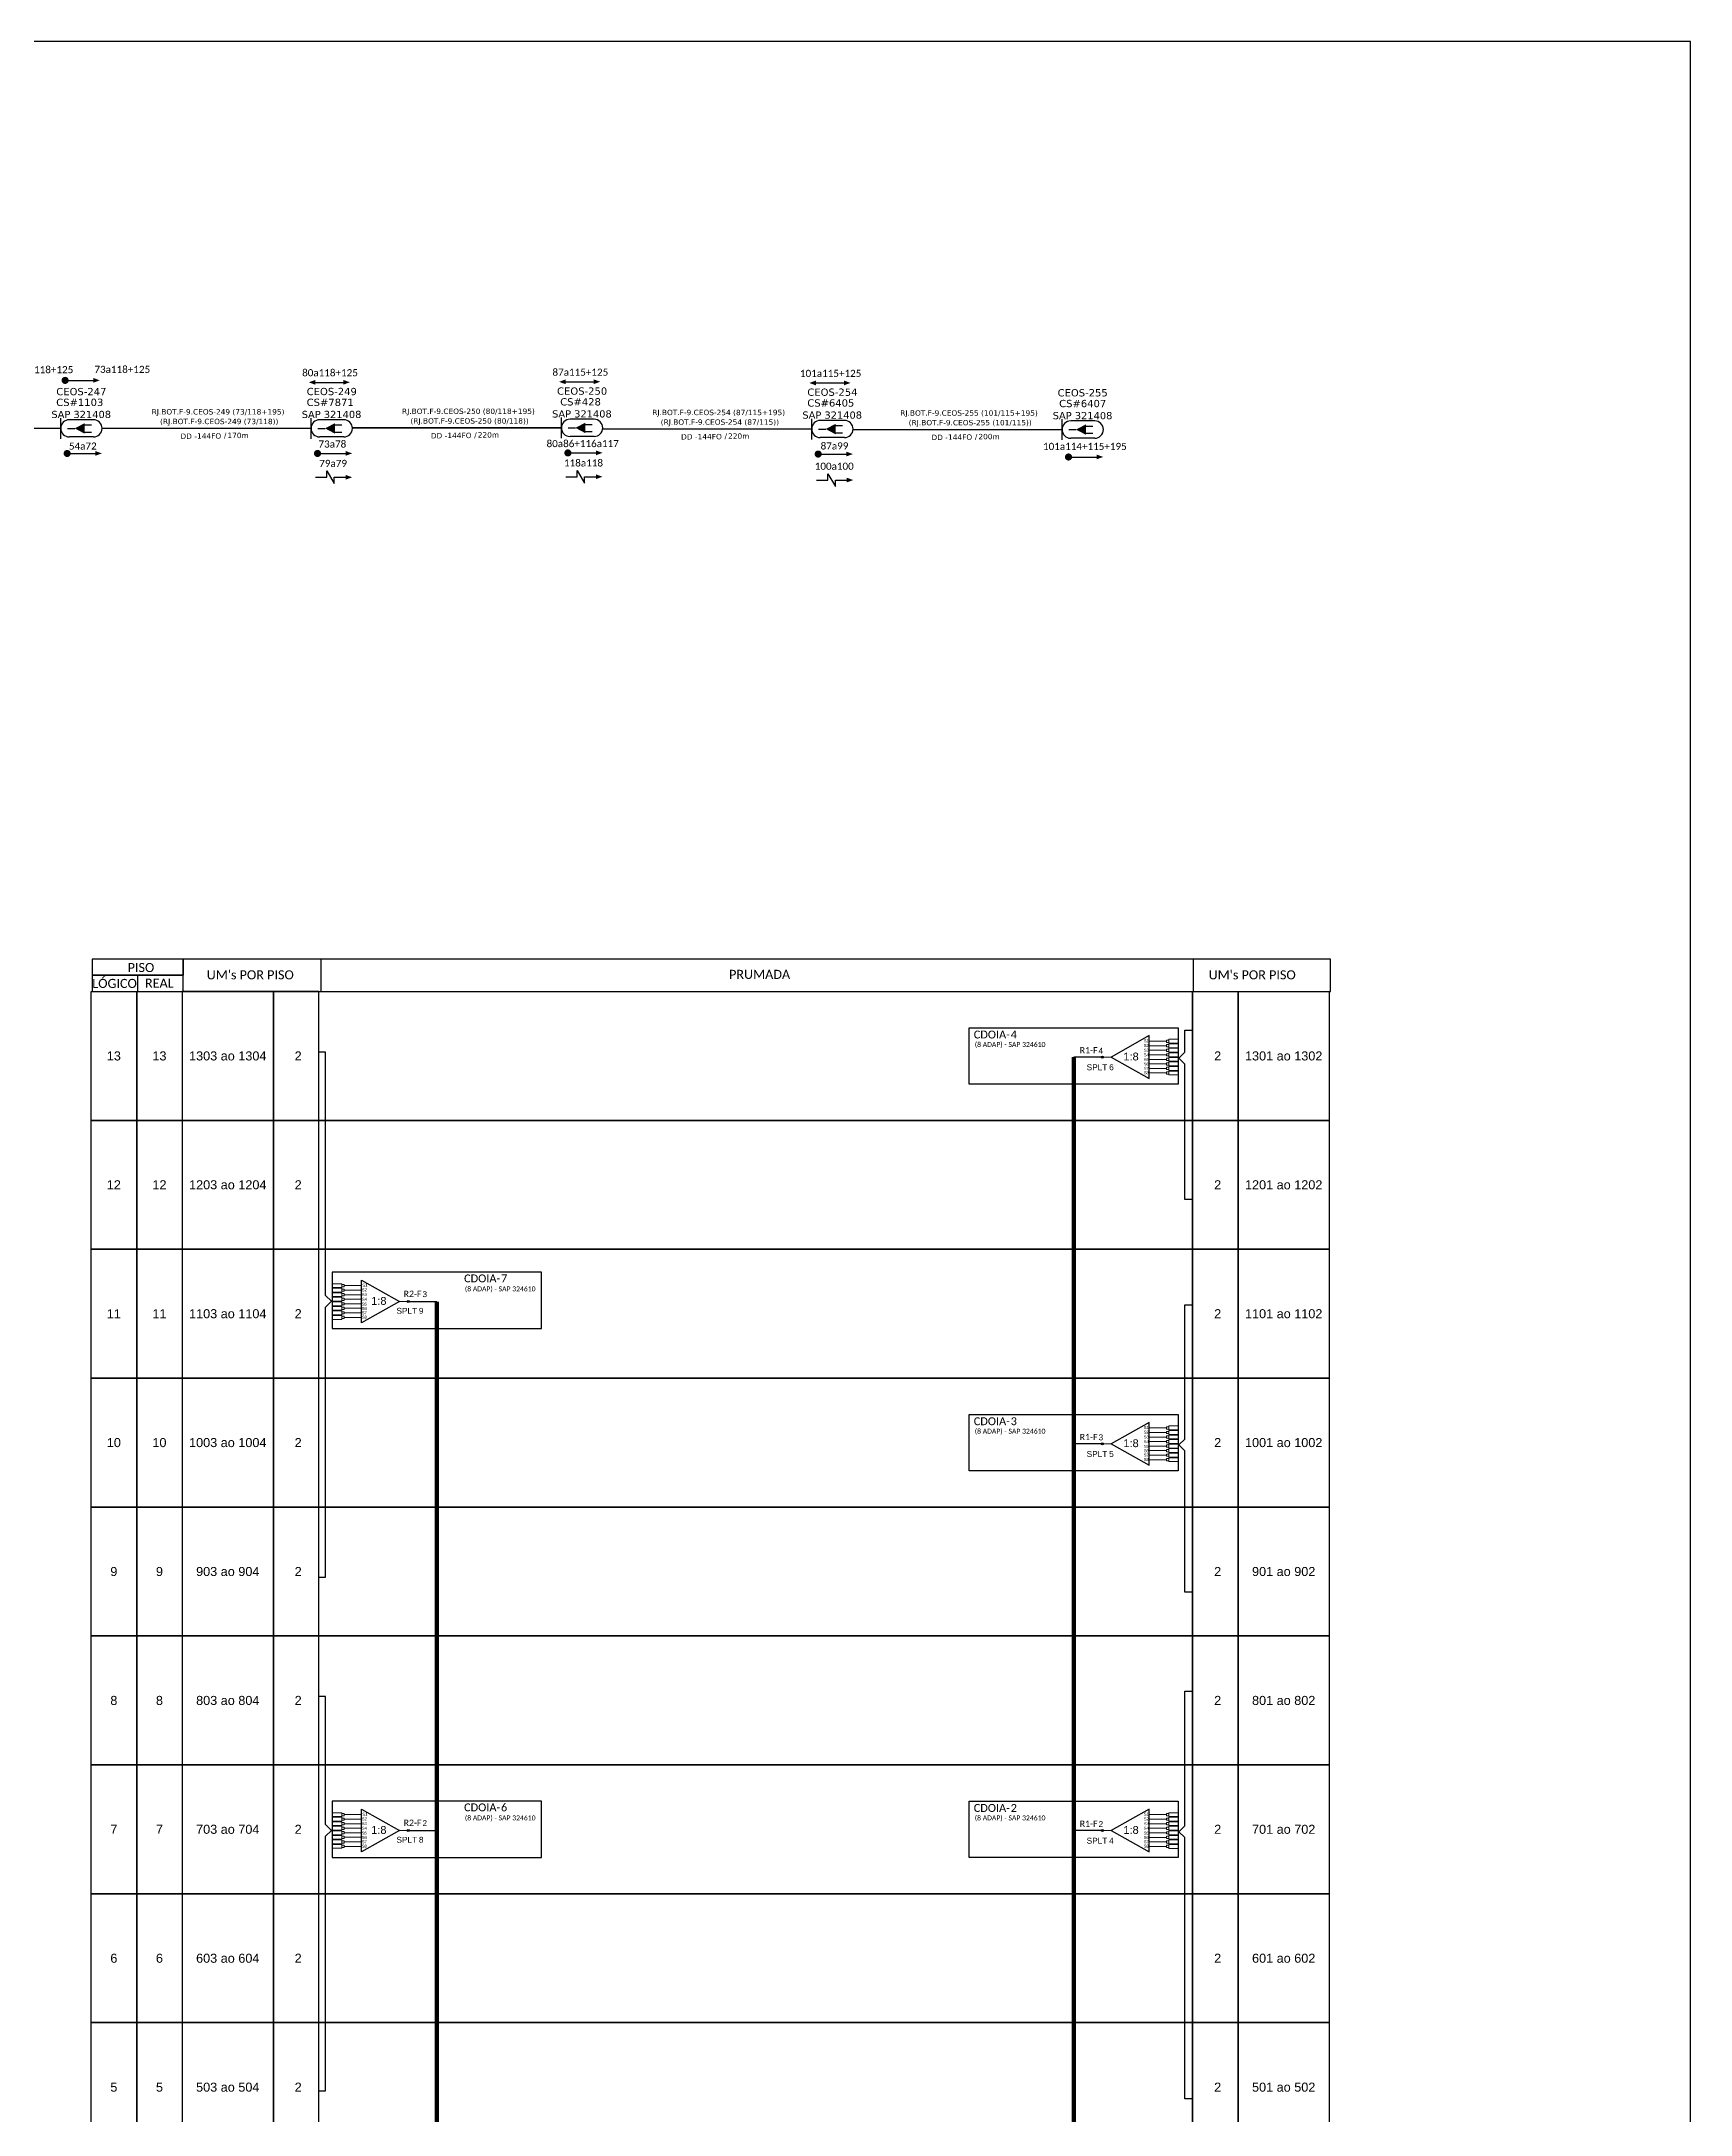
# Model space of a CAD drawing. Extents: x -89 to 749, y 705 to 1299.
# Drawn here: x 498 to 749.2, y 983.1 to 1299 of the extents above; entities that cross this region are included whole.
import ezdxf
from ezdxf.enums import TextEntityAlignment as Align

# ---------------------------------------------------------------- set-up
doc = ezdxf.new("R2010")
doc.units = 0
doc.layers.add('20.4-CEOS', color=1, linetype='Continuous')
doc.layers.add('SETA', color=7, linetype='Continuous')
doc.layers.add('40.1-ETIQUETAS', color=1, linetype='Continuous', lineweight=20)
doc.styles.add('ARIAL', font='arial.ttf')
doc.styles.add('siredit', font='verdana.ttf')
doc.styles.get("Standard").update_dxf_attribs({"font": 'arial.ttf'})
doc.styles.add('WMF-Calibri0', font='calibri.ttf')

# ---------------------------------------------------------------- blocks, each defined once
blk = doc.blocks.new('SPLT_1-8_SC-APC')
at = {"color": 1}
blk.add_lwpolyline([(-7.37, -2.1), (-17.04, -7.55), (-7.37, -13), (-7.37, -2.1)], dxfattribs=at)
at = {"color": 3, "lineweight": 0}
for points in [[(-2.99, -3.51), (-7.37, -3.51)], [(-7.37, -4.66), (-2.99, -4.66)], [(-2.41, -3.02), (-2.41, -4)], [(-2.41, -3.02), (0, -3.02)], [(-2.41, -4), (0, -4)], [(-2.41, -4.17), (-2.41, -5.16)], [(-2.41, -4.17), (0, -4.17)], [(-2.41, -5.16), (0, -5.16)], [(-7.37, -5.82), (-2.99, -5.82)], [(-7.37, -6.97), (-2.99, -6.97)], [(-7.37, -8.12), (-2.99, -8.12)], [(-7.37, -9.28), (-2.99, -9.28)], [(-7.37, -10.43), (-2.99, -10.43)], [(-2.41, -5.32), (-2.41, -6.31)], [(-2.41, -5.32), (0, -5.32)], [(-2.41, -6.31), (0, -6.31)], [(-2.41, -6.48), (-2.41, -7.46)], [(-2.41, -6.48), (0, -6.48)], [(-2.41, -7.46), (0, -7.46)], [(-2.41, -7.63), (-2.41, -8.62)], [(-2.41, -7.63), (0, -7.63)], [(-2.41, -8.62), (0, -8.62)], [(-2.41, -8.78), (-2.41, -9.77)], [(-2.41, -8.78), (0, -8.78)], [(-2.41, -9.77), (0, -9.77)], [(-2.41, -9.94), (-2.41, -10.92)], [(-2.41, -9.94), (0, -9.94)], [(-7.37, -11.58), (-2.99, -11.58)], [(-2.41, -10.92), (0, -10.92)], [(-2.41, -11.09), (-2.41, -12.08)], [(-2.41, -11.09), (0, -11.09)], [(-2.41, -12.08), (0, -12.08)]]:
    blk.add_lwpolyline(points, dxfattribs=at)
for points in [[(-2.99, -3.22), (-2.41, -3.22), (-2.41, -3.8), (-2.99, -3.8)], [(-2.99, -4.38), (-2.41, -4.38), (-2.41, -4.95), (-2.99, -4.95)], [(-2.99, -5.53), (-2.41, -5.53), (-2.41, -6.1), (-2.99, -6.1)], [(-2.99, -6.68), (-2.41, -6.68), (-2.41, -7.26), (-2.99, -7.26)], [(-2.99, -7.84), (-2.41, -7.84), (-2.41, -8.41), (-2.99, -8.41)], [(-2.99, -8.99), (-2.41, -8.99), (-2.41, -9.56), (-2.99, -9.56)], [(-2.99, -10.14), (-2.41, -10.14), (-2.41, -10.72), (-2.99, -10.72)], [(-2.99, -11.3), (-2.41, -11.3), (-2.41, -11.87), (-2.99, -11.87)]]:
    blk.add_lwpolyline(points, close=True, dxfattribs=at)
at = {"color": 1, "lineweight": 0}
blk.add_lwpolyline([(-17.04, -7.55), (-19.26, -7.55)], dxfattribs=at)
at = {"color": 1, "style": 'ARIAL'}
for s, height, p in [('S1', 0.75, (-8.74, -3.78)), ('S2', 0.75, (-8.74, -4.97)), ('1:8', 2, (-13.91, -8.4)), ('S3', 0.75, (-8.74, -6.18)), ('S4', 0.75, (-8.74, -7.36)), ('S5', 0.75, (-8.74, -8.57)), ('S6', 0.75, (-8.74, -9.69)), ('S7', 0.75, (-8.74, -10.78)), ('S8', 0.75, (-8.74, -11.9))]:
    blk.add_text(s, height=height, dxfattribs=at).set_placement(p)

msp = doc.modelspace()

# ---------------------------------------------------------------- hatches: boundary and pattern name
h = msp.add_hatch(color=3)
h.dxf.hatch_style = 1
edge = h.paths.add_edge_path()
edge.add_arc((659.62, 1144.23), 0.154, 0, 360)
h = msp.add_hatch(color=3)
h.dxf.hatch_style = 1
edge = h.paths.add_edge_path()
edge.add_arc((553.85, 1106.98), 0.154, 0, 360)
h = msp.add_hatch(color=3)
h.dxf.hatch_style = 1
edge = h.paths.add_edge_path()
edge.add_arc((659.62, 1085.29), 0.154, 0, 360)
h = msp.add_hatch(color=3)
h.dxf.hatch_style = 1
edge = h.paths.add_edge_path()
edge.add_arc((553.85, 1026.35), 0.154, 0, 360)
h = msp.add_hatch(color=3)
h.dxf.hatch_style = 1
edge = h.paths.add_edge_path()
edge.add_arc((659.62, 1026.35), 0.154, 0, 360)

# ---------------------------------------------------------------- linework, layer by layer
for points in [[(-89.32, 705.02), (749.25, 705.02), (749.25, 1299.02), (-89.32, 1299.02), (-89.32, 705.02)], [(512.62, 1154.24), (512.62, 1156.7)], [(519.56, 1154.24), (694.36, 1154.24), (694.36, 1159.17), (519.56, 1159.17), (519.56, 1159.17), (519.56, 1156.7)], [(540.59, 1154.24), (540.59, 1159.17)], [(673.52, 1154.24), (673.52, 1159.17)]]:
    msp.add_lwpolyline(points)
at = {"color": 0, "const_width": 0.542}
for points in [[(501.29, 1247.37, 1), (501.83, 1247.37, 1)], [(501.6, 1236.23, 1), (502.14, 1236.23, 1)], [(539.75, 1236.23, 1), (540.29, 1236.23, 1)], [(577.9, 1236.31, 1), (578.44, 1236.31, 1)], [(616.04, 1236.14, 1), (616.58, 1236.14, 1)], [(654.19, 1235.69, 1), (654.73, 1235.69, 1)]]:
    msp.add_lwpolyline(points, format="xyb", close=True, dxfattribs=at)
at = {"color": 0}
for points in [[(541.42, 1232.6), (541.42, 1233.56), (542.57, 1231.64), (542.57, 1232.6)], [(579.57, 1232.68), (579.57, 1233.64), (580.72, 1231.72), (580.72, 1232.68)], [(617.78, 1232.18), (617.78, 1233.14), (618.93, 1231.22), (618.93, 1232.18)]]:
    msp.add_lwpolyline(points, dxfattribs=at)
for points in [[(505.67, 1156.7), (519.56, 1156.7), (519.56, 1159.17), (505.67, 1159.17)], [(505.67, 1154.24), (519.56, 1154.24), (519.56, 1156.7), (505.67, 1156.7)], [(505.51, 1154.24), (512.46, 1154.24), (512.46, 1134.59), (505.51, 1134.59)], [(512.46, 1154.24), (519.4, 1154.24), (519.4, 1134.59), (512.46, 1134.59)], [(533.29, 1154.24), (519.4, 1154.24), (519.4, 1134.59), (533.29, 1134.59)], [(540.23, 1154.24), (533.29, 1154.24), (533.29, 1134.59), (540.23, 1134.59)], [(540.23, 1154.24), (673.36, 1154.24), (673.36, 1134.59), (540.23, 1134.59)], [(673.36, 1154.24), (680.31, 1154.24), (680.31, 1134.59), (673.36, 1134.59)], [(680.31, 1154.24), (694.2, 1154.24), (694.2, 1134.59), (680.31, 1134.59)], [(505.51, 1134.59), (512.46, 1134.59), (512.46, 1114.94), (505.51, 1114.94)], [(512.46, 1134.59), (519.4, 1134.59), (519.4, 1114.94), (512.46, 1114.94)], [(533.29, 1134.59), (519.4, 1134.59), (519.4, 1114.94), (533.29, 1114.94)], [(540.23, 1134.59), (533.29, 1134.59), (533.29, 1114.94), (540.23, 1114.94)], [(540.23, 1134.59), (673.36, 1134.59), (673.36, 1114.94), (540.23, 1114.94)], [(673.36, 1134.59), (680.31, 1134.59), (680.31, 1114.94), (673.36, 1114.94)], [(680.31, 1134.59), (694.2, 1134.59), (694.2, 1114.94), (680.31, 1114.94)], [(505.51, 1114.94), (512.46, 1114.94), (512.46, 1095.3), (505.51, 1095.3)], [(512.46, 1114.94), (519.4, 1114.94), (519.4, 1095.3), (512.46, 1095.3)], [(533.29, 1114.94), (519.4, 1114.94), (519.4, 1095.3), (533.29, 1095.3)], [(540.23, 1114.94), (533.29, 1114.94), (533.29, 1095.3), (540.23, 1095.3)], [(540.23, 1114.94), (673.36, 1114.94), (673.36, 1095.3), (540.23, 1095.3)], [(673.36, 1114.94), (680.31, 1114.94), (680.31, 1095.3), (673.36, 1095.3)], [(680.31, 1114.94), (694.2, 1114.94), (694.2, 1095.3), (680.31, 1095.3)], [(505.51, 1095.3), (512.46, 1095.3), (512.46, 1075.65), (505.51, 1075.65)], [(512.46, 1095.3), (519.4, 1095.3), (519.4, 1075.65), (512.46, 1075.65)], [(533.29, 1095.3), (519.4, 1095.3), (519.4, 1075.65), (533.29, 1075.65)], [(540.23, 1095.3), (533.29, 1095.3), (533.29, 1075.65), (540.23, 1075.65)], [(540.23, 1095.3), (673.36, 1095.3), (673.36, 1075.65), (540.23, 1075.65)], [(673.36, 1095.3), (680.31, 1095.3), (680.31, 1075.65), (673.36, 1075.65)], [(680.31, 1095.3), (694.2, 1095.3), (694.2, 1075.65), (680.31, 1075.65)], [(505.51, 1075.65), (512.46, 1075.65), (512.46, 1056.01), (505.51, 1056.01)], [(512.46, 1075.65), (519.4, 1075.65), (519.4, 1056.01), (512.46, 1056.01)], [(533.29, 1075.65), (519.4, 1075.65), (519.4, 1056.01), (533.29, 1056.01)], [(540.23, 1075.65), (533.29, 1075.65), (533.29, 1056.01), (540.23, 1056.01)], [(540.23, 1075.65), (673.36, 1075.65), (673.36, 1056.01), (540.23, 1056.01)], [(673.36, 1075.65), (680.31, 1075.65), (680.31, 1056.01), (673.36, 1056.01)], [(680.31, 1075.65), (694.2, 1075.65), (694.2, 1056.01), (680.31, 1056.01)], [(505.51, 1056.01), (512.46, 1056.01), (512.46, 1036.36), (505.51, 1036.36)], [(512.46, 1056.01), (519.4, 1056.01), (519.4, 1036.36), (512.46, 1036.36)], [(533.29, 1056.01), (519.4, 1056.01), (519.4, 1036.36), (533.29, 1036.36)], [(540.23, 1056.01), (533.29, 1056.01), (533.29, 1036.36), (540.23, 1036.36)], [(540.23, 1056.01), (673.36, 1056.01), (673.36, 1036.36), (540.23, 1036.36)], [(673.36, 1056.01), (680.31, 1056.01), (680.31, 1036.36), (673.36, 1036.36)], [(680.31, 1056.01), (694.2, 1056.01), (694.2, 1036.36), (680.31, 1036.36)], [(505.51, 1036.36), (512.46, 1036.36), (512.46, 1016.71), (505.51, 1016.71)], [(512.46, 1036.36), (519.4, 1036.36), (519.4, 1016.71), (512.46, 1016.71)], [(533.29, 1036.36), (519.4, 1036.36), (519.4, 1016.71), (533.29, 1016.71)], [(540.23, 1036.36), (533.29, 1036.36), (533.29, 1016.71), (540.23, 1016.71)], [(540.23, 1036.36), (673.36, 1036.36), (673.36, 1016.71), (540.23, 1016.71)], [(673.36, 1036.36), (680.31, 1036.36), (680.31, 1016.71), (673.36, 1016.71)], [(680.31, 1036.36), (694.2, 1036.36), (694.2, 1016.71), (680.31, 1016.71)], [(505.51, 1016.71), (512.46, 1016.71), (512.46, 997.07), (505.51, 997.07)], [(512.46, 1016.71), (519.4, 1016.71), (519.4, 997.07), (512.46, 997.07)], [(533.29, 1016.71), (519.4, 1016.71), (519.4, 997.07), (533.29, 997.07)], [(540.23, 1016.71), (533.29, 1016.71), (533.29, 997.07), (540.23, 997.07)], [(540.23, 1016.71), (673.36, 1016.71), (673.36, 997.07), (540.23, 997.07)], [(673.36, 1016.71), (680.31, 1016.71), (680.31, 997.07), (673.36, 997.07)], [(680.31, 1016.71), (694.2, 1016.71), (694.2, 997.07), (680.31, 997.07)], [(505.51, 997.07), (512.46, 997.07), (512.46, 977.42), (505.51, 977.42)], [(512.46, 997.07), (519.4, 997.07), (519.4, 977.42), (512.46, 977.42)], [(533.29, 997.07), (519.4, 997.07), (519.4, 977.42), (533.29, 977.42)], [(540.23, 997.07), (533.29, 997.07), (533.29, 977.42), (540.23, 977.42)], [(540.23, 997.07), (673.36, 997.07), (673.36, 977.42), (540.23, 977.42)], [(673.36, 997.07), (680.31, 997.07), (680.31, 977.42), (673.36, 977.42)], [(680.31, 997.07), (694.2, 997.07), (694.2, 977.42), (680.31, 977.42)]]:
    msp.add_lwpolyline(points, close=True)
at = {"color": 1}
for points in [[(639.31, 1148.7), (671.19, 1148.7), (671.19, 1140.11), (639.31, 1140.11)], [(574.15, 1111.45), (542.27, 1111.45), (542.27, 1102.86), (574.15, 1102.86)], [(639.31, 1089.76), (671.19, 1089.76), (671.19, 1081.17), (639.31, 1081.17)], [(574.15, 1030.82), (542.27, 1030.82), (542.27, 1022.23), (574.15, 1022.23)], [(639.31, 1030.82), (671.19, 1030.82), (671.19, 1022.23), (639.31, 1022.23)]]:
    msp.add_lwpolyline(points, close=True, dxfattribs=at)
at = {"color": 3}
for points in [[(673.36, 1122.51), (672.2, 1122.51), (672.2, 1143.15), (671.26, 1144.05), (672.2, 1144.96), (672.2, 1148.34), (673.36, 1148.34)], [(540.23, 1064.95), (541.22, 1064.95), (541.22, 1106.1), (542.16, 1107.01), (541.22, 1107.91), (541.22, 1144.98), (540.23, 1144.98)], [(673.36, 1062.66), (672.2, 1062.66), (672.2, 1084.21), (671.26, 1085.11), (672.2, 1086.02), (672.2, 1106.46), (673.36, 1106.46)], [(540.23, 986.7), (541.22, 986.7), (541.22, 1025.48), (542.16, 1026.38), (541.22, 1027.29), (541.22, 1046.8), (540.23, 1046.8)], [(673.36, 985.44), (672.2, 985.44), (672.2, 1025.27), (671.26, 1026.17), (672.2, 1027.08), (672.2, 1047.6), (673.36, 1047.6)]]:
    msp.add_lwpolyline(points, dxfattribs=at)
at = {"color": 5, "const_width": 0.66}
msp.add_lwpolyline([(647.79, 881.68), (647.79, 904.73), (655.26, 904.73), (655.26, 1144.23)], dxfattribs=at)
at = {"color": 5}
for points in [[(659.62, 1144.23), (655.26, 1144.23)], [(659.62, 1085.29), (655.26, 1085.29)], [(659.62, 1026.35), (655.26, 1026.35)]]:
    msp.add_lwpolyline(points, dxfattribs=at)
at = {"color": 3, "lineweight": 0}
for points in [[(543.74, 1109.69), (542.29, 1109.69)], [(543.74, 1109.1), (542.29, 1109.1)], [(543.74, 1109.69), (543.74, 1109.1)], [(544.09, 1109.4), (546.71, 1109.4)], [(543.74, 1109), (542.29, 1109)], [(543.74, 1108.41), (542.29, 1108.41)], [(543.74, 1108.31), (542.29, 1108.31)], [(543.74, 1107.72), (542.29, 1107.72)], [(543.74, 1107.62), (542.29, 1107.62)], [(543.74, 1107.03), (542.29, 1107.03)], [(543.74, 1106.93), (542.29, 1106.93)], [(543.74, 1106.34), (542.29, 1106.34)], [(543.74, 1106.24), (542.29, 1106.24)], [(543.74, 1109), (543.74, 1108.41)], [(543.74, 1108.31), (543.74, 1107.72)], [(543.74, 1107.62), (543.74, 1107.03)], [(543.74, 1106.93), (543.74, 1106.34)], [(543.74, 1106.24), (543.74, 1105.64)], [(546.71, 1108.71), (544.09, 1108.71)], [(546.71, 1108.02), (544.09, 1108.02)], [(546.71, 1107.32), (544.09, 1107.32)], [(546.71, 1106.63), (544.09, 1106.63)], [(546.71, 1105.94), (544.09, 1105.94)], [(543.74, 1105.64), (542.29, 1105.64)], [(543.74, 1105.54), (542.29, 1105.54)], [(543.74, 1104.95), (542.29, 1104.95)], [(543.74, 1104.85), (542.29, 1104.85)], [(543.74, 1104.26), (542.29, 1104.26)], [(543.74, 1105.54), (543.74, 1104.95)], [(543.74, 1104.85), (543.74, 1104.26)], [(546.71, 1105.25), (544.09, 1105.25)], [(546.71, 1104.56), (544.09, 1104.56)], [(543.74, 1029.07), (542.29, 1029.07)], [(543.74, 1028.48), (542.29, 1028.48)], [(543.74, 1028.38), (542.29, 1028.38)], [(543.74, 1027.79), (542.29, 1027.79)], [(543.74, 1027.69), (542.29, 1027.69)], [(543.74, 1027.1), (542.29, 1027.1)], [(543.74, 1027), (542.29, 1027)], [(543.74, 1029.07), (543.74, 1028.48)], [(543.74, 1028.38), (543.74, 1027.79)], [(543.74, 1027.69), (543.74, 1027.1)], [(543.74, 1027), (543.74, 1026.4)], [(544.09, 1028.78), (546.71, 1028.78)], [(546.71, 1028.08), (544.09, 1028.08)], [(546.71, 1027.39), (544.09, 1027.39)], [(543.74, 1026.4), (542.29, 1026.4)], [(543.74, 1026.3), (542.29, 1026.3)], [(543.74, 1025.71), (542.29, 1025.71)], [(543.74, 1025.61), (542.29, 1025.61)], [(543.74, 1025.02), (542.29, 1025.02)], [(543.74, 1024.92), (542.29, 1024.92)], [(543.74, 1024.33), (542.29, 1024.33)], [(543.74, 1024.23), (542.29, 1024.23)], [(543.74, 1026.3), (543.74, 1025.71)], [(543.74, 1025.61), (543.74, 1025.02)], [(543.74, 1024.92), (543.74, 1024.33)], [(543.74, 1024.23), (543.74, 1023.64)], [(546.71, 1026.7), (544.09, 1026.7)], [(546.71, 1026.01), (544.09, 1026.01)], [(546.71, 1025.32), (544.09, 1025.32)], [(546.71, 1024.63), (544.09, 1024.63)], [(546.71, 1023.93), (544.09, 1023.93)], [(543.74, 1023.64), (542.29, 1023.64)]]:
    msp.add_lwpolyline(points, dxfattribs=at)
for points in [[(544.09, 1109.57), (543.74, 1109.57), (543.74, 1109.23), (544.09, 1109.23)], [(544.09, 1108.88), (543.74, 1108.88), (543.74, 1108.54), (544.09, 1108.54)], [(544.09, 1108.19), (543.74, 1108.19), (543.74, 1107.84), (544.09, 1107.84)], [(544.09, 1107.5), (543.74, 1107.5), (543.74, 1107.15), (544.09, 1107.15)], [(544.09, 1106.8), (543.74, 1106.8), (543.74, 1106.46), (544.09, 1106.46)], [(544.09, 1106.11), (543.74, 1106.11), (543.74, 1105.77), (544.09, 1105.77)], [(544.09, 1105.42), (543.74, 1105.42), (543.74, 1105.08), (544.09, 1105.08)], [(544.09, 1104.73), (543.74, 1104.73), (543.74, 1104.38), (544.09, 1104.38)], [(544.09, 1028.95), (543.74, 1028.95), (543.74, 1028.6), (544.09, 1028.6)], [(544.09, 1028.26), (543.74, 1028.26), (543.74, 1027.91), (544.09, 1027.91)], [(544.09, 1027.56), (543.74, 1027.56), (543.74, 1027.22), (544.09, 1027.22)], [(544.09, 1026.87), (543.74, 1026.87), (543.74, 1026.53), (544.09, 1026.53)], [(544.09, 1026.18), (543.74, 1026.18), (543.74, 1025.84), (544.09, 1025.84)], [(544.09, 1025.49), (543.74, 1025.49), (543.74, 1025.15), (544.09, 1025.15)], [(544.09, 1024.8), (543.74, 1024.8), (543.74, 1024.45), (544.09, 1024.45)], [(544.09, 1024.11), (543.74, 1024.11), (543.74, 1023.76), (544.09, 1023.76)]]:
    msp.add_lwpolyline(points, close=True, dxfattribs=at)
at = {"color": 1}
for points in [[(546.71, 1110.25), (552.51, 1106.98), (546.71, 1103.71), (546.71, 1110.25)], [(546.71, 1029.62), (552.51, 1026.35), (546.71, 1023.09), (546.71, 1029.62)]]:
    msp.add_lwpolyline(points, dxfattribs=at)
at = {"color": 1, "lineweight": 0}
for points in [[(552.51, 1106.98), (553.85, 1106.98)], [(552.51, 1026.35), (553.85, 1026.35)]]:
    msp.add_lwpolyline(points, dxfattribs=at)
at = {"color": 6}
for points in [[(553.85, 1106.98), (558.2, 1106.98)], [(553.85, 1026.35), (558.2, 1026.35)]]:
    msp.add_lwpolyline(points, dxfattribs=at)
at = {"color": 6, "const_width": 0.66}
msp.add_lwpolyline([(646.21, 891.44), (558.2, 891.44), (558.2, 1106.98)], dxfattribs=at)
at = {"color": 3}
for centre in [(659.62, 1144.23), (553.85, 1106.98), (659.62, 1085.29), (553.85, 1026.35), (659.62, 1026.35)]:
    msp.add_circle(centre, 0.154, dxfattribs=at)
at = {"layer": '20.4-CEOS', "color": 8}
for p, q in [((505.87, 1241.36), (502.2, 1241.36)), ((505.87, 1238.74), (502.2, 1238.74)), ((544.02, 1241.36), (540.35, 1241.36)), ((544.02, 1238.74), (540.35, 1238.74)), ((582.17, 1241.44), (578.5, 1241.44)), ((582.17, 1238.82), (578.5, 1238.82)), ((620.31, 1241.26), (616.64, 1241.26)), ((620.31, 1238.64), (616.64, 1238.64))]:
    msp.add_line(p, q, dxfattribs=at)
at = {"layer": '20.4-CEOS', "color": 5}
for p, q in [((658.46, 1241.18), (654.79, 1241.18)), ((658.46, 1238.56), (654.79, 1238.56))]:
    msp.add_line(p, q, dxfattribs=at)
at = {"layer": '20.4-CEOS', "color": 8}
for points in [[(500.89, 1238.47), (500.89, 1241.62)], [(501.9, 1240.05), (503.02, 1240.05)], [(504.47, 1240.57), (505.58, 1240.57)], [(504.47, 1239.48), (505.58, 1239.48)], [(539.04, 1238.47), (539.04, 1241.63)], [(540.06, 1240.05), (541.17, 1240.05)], [(542.62, 1240.57), (543.74, 1240.57)], [(542.62, 1239.48), (543.74, 1239.48)], [(577.19, 1238.55), (577.19, 1241.7)], [(578.21, 1240.13), (579.32, 1240.13)], [(580.77, 1240.65), (581.89, 1240.65)], [(580.77, 1239.56), (581.89, 1239.56)], [(615.33, 1238.37), (615.33, 1241.53)], [(616.35, 1239.95), (617.46, 1239.95)], [(618.91, 1240.47), (620.03, 1240.47)], [(618.91, 1239.38), (620.03, 1239.38)]]:
    msp.add_lwpolyline(points, dxfattribs=at)
for points in [[(503.02, 1240.05, 0, 1.62, 0), (504.54, 1240.05, 1.62, 1.62, 0)], [(541.17, 1240.05, 0, 1.62, 0), (542.69, 1240.05, 1.62, 1.62, 0)], [(579.32, 1240.13, 0, 1.62, 0), (580.84, 1240.13, 1.62, 1.62, 0)], [(617.46, 1239.95, 0, 1.62, 0), (618.98, 1239.95, 1.62, 1.62, 0)]]:
    msp.add_lwpolyline(points, format="xyseb", dxfattribs=at)
at = {"layer": '20.4-CEOS', "color": 5}
for points in [[(653.48, 1238.29), (653.48, 1241.45)], [(654.5, 1239.87), (655.61, 1239.87)], [(657.06, 1240.39), (658.18, 1240.39)], [(657.06, 1239.3), (658.18, 1239.3)]]:
    msp.add_lwpolyline(points, dxfattribs=at)
msp.add_lwpolyline([(655.61, 1239.87, 0, 1.62, 0), (657.13, 1239.87, 1.62, 1.62, 0)], format="xyseb", dxfattribs=at)
at = {"layer": '20.4-CEOS', "color": 8}
for centre, start, end in [((502.2, 1240.05), 90, 270), ((505.87, 1240.05), 270, 90), ((540.35, 1240.05), 90, 270), ((544.02, 1240.05), 270, 90), ((578.5, 1240.13), 90, 270), ((582.17, 1240.13), 270, 90), ((616.64, 1239.95), 90, 270), ((620.31, 1239.95), 270, 90)]:
    msp.add_arc(centre, 1.31, start, end, dxfattribs=at)
at = {"layer": '20.4-CEOS', "color": 5}
for centre, start, end in [((654.79, 1239.87), 90, 270), ((658.46, 1239.87), 270, 90)]:
    msp.add_arc(centre, 1.31, start, end, dxfattribs=at)
at = {"layer": '40.1-ETIQUETAS', "color": 7, "const_width": 0.219}
for points in [[(469.03, 1240.05), (500.89, 1240.05)], [(507.18, 1240.05), (539.04, 1240.05)], [(545.33, 1240.13), (577.19, 1240.13)], [(583.47, 1239.95), (615.33, 1239.95)], [(621.62, 1239.87), (653.48, 1239.87)]]:
    msp.add_lwpolyline(points, dxfattribs=at)
at = {"layer": 'SETA', "color": 0}
for points in [[(501.56, 1247.37), (506.22, 1247.37)], [(539.67, 1247.07), (544.33, 1247.07)], [(577.82, 1247.15), (582.48, 1247.15)], [(615.96, 1246.97), (620.62, 1246.97)], [(501.87, 1236.23), (506.53, 1236.23)], [(540.02, 1236.23), (544.68, 1236.23)], [(578.17, 1236.31), (582.83, 1236.31)], [(616.31, 1236.14), (620.97, 1236.14)], [(654.46, 1235.69), (659.12, 1235.69)], [(539.69, 1232.6), (541.42, 1232.6)], [(542.57, 1232.6), (544.3, 1232.6)], [(577.84, 1232.68), (579.57, 1232.68)], [(580.72, 1232.68), (582.45, 1232.68)], [(616.05, 1232.18), (617.78, 1232.18)], [(618.93, 1232.18), (620.66, 1232.18)]]:
    msp.add_lwpolyline(points, dxfattribs=at)
for points in [[(505.84, 1247.74), (506.83, 1247.37), (505.84, 1247.01)], [(539.67, 1247.43), (538.68, 1247.07), (539.67, 1246.71)], [(543.95, 1247.44), (544.95, 1247.08), (543.95, 1246.72)], [(577.82, 1247.51), (576.83, 1247.15), (577.82, 1246.79)], [(582.1, 1247.52), (583.1, 1247.16), (582.1, 1246.8)], [(615.96, 1247.34), (614.97, 1246.97), (615.96, 1246.61)], [(620.24, 1247.34), (621.24, 1246.98), (620.24, 1246.62)], [(506.15, 1236.6), (507.15, 1236.24), (506.15, 1235.88)], [(544.31, 1236.6), (545.3, 1236.24), (544.31, 1235.88)], [(582.46, 1236.68), (583.45, 1236.32), (582.46, 1235.96)], [(620.6, 1236.5), (621.59, 1236.14), (620.6, 1235.78)], [(658.75, 1236.06), (659.74, 1235.7), (658.75, 1235.34)], [(544.3, 1232.96), (545.29, 1232.6), (544.3, 1232.24)], [(582.45, 1233.04), (583.44, 1232.68), (582.45, 1232.32)], [(620.66, 1232.54), (621.65, 1232.18), (620.66, 1231.82)]]:
    msp.add_solid(points, dxfattribs=at)

# ---------------------------------------------------------------- block references
at = {"color": 3, "xscale": 0.6, "yscale": 0.6, "zscale": 0.6}
for p in [(671.17, 1148.76), (671.17, 1089.82), (671.17, 1030.88)]:
    msp.add_blockref('SPLT_1-8_SC-APC', p, dxfattribs=at)

# ---------------------------------------------------------------- texts
at = {"style": 'WMF-Calibri0'}
for s, p in [('  LÓGICO', (504.72, 1154.77)), ('     PISO', (508.65, 1157.19)), ("UM's POR PISO", (523.13, 1156.08)), ('PRUMADA', (602.73, 1156.15)), ("UM's POR PISO", (675.81, 1156.08)), ('    REAL', (511.78, 1154.81))]:
    msp.add_text(s, height=1.38, dxfattribs=at).set_placement(p)
at = {"color": 1}
for s, height, style, p in [('CDOIA-', 1.2, 'WMF-Calibri0', (640.02, 1147.07)), ('4', 1.2, 'WMF-Calibri0', (645.65, 1147.07)), ('S1', 0.45, 'ARIAL', (546.85, 1109.24)), ('CDOIA-', 1.2, 'WMF-Calibri0', (562.35, 1109.9)), ('7', 1.2, 'WMF-Calibri0', (567.98, 1109.9)), ('S3', 0.45, 'ARIAL', (546.76, 1107.8)), ('S4', 0.45, 'ARIAL', (546.77, 1107.09)), ('S5', 0.45, 'ARIAL', (546.76, 1106.36)), ('S6', 0.45, 'ARIAL', (546.76, 1105.69)), ('S2', 0.45, 'ARIAL', (546.77, 1108.53)), ('1:8', 1.2, 'ARIAL', (548.2, 1106.47)), ('S7', 0.45, 'ARIAL', (546.76, 1105.03)), ('S8', 0.45, 'ARIAL', (546.76, 1104.36)), ('CDOIA-', 1.2, 'WMF-Calibri0', (640.02, 1088.13)), ('3', 1.2, 'WMF-Calibri0', (645.65, 1088.13)), ('CDOIA-', 1.2, 'WMF-Calibri0', (562.35, 1029.28)), ('6', 1.2, 'WMF-Calibri0', (567.98, 1029.28)), ('CDOIA-', 1.2, 'WMF-Calibri0', (640.02, 1029.19)), ('2', 1.2, 'WMF-Calibri0', (645.65, 1029.19)), ('S3', 0.45, 'ARIAL', (546.76, 1027.18)), ('S4', 0.45, 'ARIAL', (546.77, 1026.47)), ('S2', 0.45, 'ARIAL', (546.77, 1027.9)), ('S1', 0.45, 'ARIAL', (546.85, 1028.61)), ('1:8', 1.2, 'ARIAL', (548.2, 1025.84)), ('S5', 0.45, 'ARIAL', (546.76, 1025.74)), ('S6', 0.45, 'ARIAL', (546.76, 1025.07)), ('S7', 0.45, 'ARIAL', (546.76, 1024.41)), ('S8', 0.45, 'ARIAL', (546.76, 1023.74))]:
    msp.add_text(s, height=height, dxfattribs=dict(at, style=style)).set_placement(p)
at = {"style": 'ARIAL'}
for s, p in [('13', (508.98, 1144.41)), ('13', (515.93, 1144.41)), ('1303 ao 1304', (526.34, 1144.41)), ('2', (537.07, 1144.41)), ('2', (677.19, 1144.41)), ('1301 ao 1302', (687.25, 1144.41)), ('12', (508.98, 1124.77)), ('12', (515.93, 1124.77)), ('1203 ao 1204', (526.34, 1124.77)), ('2', (537.07, 1124.77)), ('2', (677.19, 1124.77)), ('1201 ao 1202', (687.25, 1124.77)), ('11', (508.98, 1105.12)), ('11', (515.93, 1105.12)), ('1103 ao 1104', (526.34, 1105.12)), ('2', (537.07, 1105.12)), ('2', (677.19, 1105.12)), ('1101 ao 1102', (687.25, 1105.12)), ('10', (508.98, 1085.48)), ('10', (515.93, 1085.48)), ('1003 ao 1004', (526.34, 1085.48)), ('2', (537.07, 1085.48)), ('2', (677.19, 1085.48)), ('1001 ao 1002', (687.25, 1085.48)), ('9', (508.98, 1065.83)), ('9', (515.93, 1065.83)), ('903 ao 904', (526.34, 1065.83)), ('2', (537.07, 1065.83)), ('2', (677.19, 1065.83)), ('901 ao 902', (687.25, 1065.83)), ('8', (508.98, 1046.18)), ('8', (515.93, 1046.18)), ('803 ao 804', (526.34, 1046.18)), ('2', (537.07, 1046.18)), ('2', (677.19, 1046.18)), ('801 ao 802', (687.25, 1046.18)), ('7', (508.98, 1026.54)), ('7', (515.93, 1026.54)), ('703 ao 704', (526.34, 1026.54)), ('2', (537.07, 1026.54)), ('2', (677.19, 1026.54)), ('701 ao 702', (687.25, 1026.54)), ('6', (508.98, 1006.89)), ('6', (515.93, 1006.89)), ('603 ao 604', (526.34, 1006.89)), ('2', (537.07, 1006.89)), ('2', (677.19, 1006.89)), ('601 ao 602', (687.25, 1006.89)), ('5', (508.98, 987.24)), ('5', (515.93, 987.24)), ('503 ao 504', (526.34, 987.24)), ('2', (537.07, 987.24)), ('2', (677.19, 987.24)), ('501 ao 502', (687.25, 987.24))]:
    msp.add_text(s, height=1.38, dxfattribs=at).set_placement(p, align=Align.MIDDLE_CENTER)
at = {"color": 1, "style": 'WMF-Calibri0'}
for p in [(645.56, 1145.78), (567.86, 1108.53), (645.56, 1086.84), (567.86, 1027.9), (645.56, 1027.9)]:
    msp.add_text('(8 ADAP) - SAP 324610', height=0.75, dxfattribs=at).set_placement(p, align=Align.CENTER)
at = {"color": 5, "style": 'WMF-Calibri0'}
for p in [(656.17, 1144.79), (656.17, 1085.85), (656.17, 1026.91)]:
    msp.add_text('R1-F', height=0.96, dxfattribs=at).set_placement(p)
at = {"color": 5, "style": 'ARIAL'}
for s, p in [('4', (659.39, 1144.77)), ('3', (659.39, 1085.83)), ('2', (659.39, 1026.89))]:
    msp.add_text(s, height=0.9, dxfattribs=at).set_placement(p, align=Align.CENTER)
at = {"color": 7, "style": 'ARIAL'}
for s, p in [('SPLT', (658.8, 1142.23)), ('6', (661, 1142.23)), ('SPLT', (553.62, 1105.11)), ('9', (555.82, 1105.11)), ('SPLT', (658.8, 1083.29)), ('5', (661, 1083.29)), ('SPLT', (553.62, 1024.49)), ('8', (555.82, 1024.49)), ('SPLT', (658.8, 1024.35)), ('4', (661, 1024.35))]:
    msp.add_text(s, height=0.9, dxfattribs=at).set_placement(p, align=Align.CENTER)
at = {"color": 6, "style": 'WMF-Calibri0'}
for p in [(553.14, 1107.67), (553.14, 1027.05)]:
    msp.add_text('R2-F', height=0.96, dxfattribs=at).set_placement(p)
at = {"color": 6, "style": 'ARIAL'}
for s, p in [('3', (556.36, 1107.65)), ('2', (556.36, 1027.03))]:
    msp.add_text(s, height=0.9, dxfattribs=at).set_placement(p, align=Align.CENTER)
at = {"color": 0, "char_height": 1.0833, "width": 13.736, "attachment_point": 5}
for s, insert in [('\\C7;\\fCalibri|b0|i0|c0|p34;73a118\\C1;+125', (498.55, 1249)), ('\\C7;\\fCalibri|b0|i0|c0|p34;73a118\\C1;+125', (510.27, 1249.04)), ('\\C7;\\fCalibri|b0|i0|c0|p34;80a118\\C1;+125', (541.92, 1248.53)), ('\\C7;\\fCalibri|b0|i0|c0|p34;87a115\\C1;+125', (580.07, 1248.61)), ('\\C7;\\fCalibri|b0|i0|c0|p34;101a115\\C1;+125', (618.21, 1248.43)), ('{\\fCalibri|b0|i0|c0|p34;\\C7;54a72}', (504.25, 1237.35)), ('{\\fCalibri|b0|i0|c0|p34;\\C7;73a78}', (542.28, 1237.66)), ('{\\fCalibri|b0|i0|c0|p34;\\C7;80a86+116a117}', (580.43, 1237.73)), ('{\\fCalibri|b0|i0|c0|p34;\\C7;118a118}', (580.55, 1234.78)), ('{\\fCalibri|b0|i0|c0|p34;\\C7;87a99}', (618.8, 1237.37)), ('{\\fCalibri|b0|i0|c0|p34;101a114+115\\C1;+195}', (656.95, 1237.3)), ('{\\fCalibri|b0|i0|c0|p34;\\C7;79a79}', (542.4, 1234.71)), ('{\\fCalibri|b0|i0|c0|p34;\\C7;100a100}', (618.76, 1234.28))]:
    msp.add_mtext(s, dxfattribs=dict(at, insert=insert))
at = {"layer": '20.4-CEOS', "color": 7, "style": 'siredit'}
for s, height, p in [('CEOS-247', 1.109, (504.03, 1245.66)), ('CEOS-249', 1.109, (542.19, 1245.67)), ('CEOS-250', 1.109, (580.34, 1245.74)), ('CEOS-254', 1.109, (618.48, 1245.57)), ('SAP 321408', 1.094, (504.01, 1242.18)), ('CS#1103 ', 1.109, (504.03, 1244.02)), ('SAP 321408', 1.094, (542.16, 1242.18)), ('CS#7871 ', 1.109, (542.19, 1244.02)), ('SAP 321408', 1.094, (580.31, 1242.26)), ('CS#428 ', 1.109, (580.34, 1244.1)), ('SAP 321408', 1.094, (618.45, 1242.08)), ('CS#6405 ', 1.109, (618.48, 1243.93))]:
    msp.add_text(s, height=height, dxfattribs=at).set_placement(p, align=Align.MIDDLE_CENTER)
at = {"layer": '20.4-CEOS', "color": 5, "style": 'siredit'}
for s, height, p in [('CEOS-255', 1.109, (656.62, 1245.48)), ('SAP 321408', 1.094, (656.6, 1242)), ('CS#6407', 1.109, (656.62, 1243.84))]:
    msp.add_text(s, height=height, dxfattribs=at).set_placement(p, align=Align.MIDDLE_CENTER)
at = {"layer": '40.1-ETIQUETAS', "color": 1, "style": 'siredit'}
msp.add_text('RJ.BOT.F-9.CEOS-249 (73/118+195) ', height=0.8207, dxfattribs=at).set_placement((525.04, 1242.58), align=Align.MIDDLE_CENTER)
at = {"layer": '40.1-ETIQUETAS', "style": 'siredit'}
for s, p in [('RJ.BOT.F-9.CEOS-250 (80/118+195) ', (563.19, 1242.66)), ('RJ.BOT.F-9.CEOS-254 (87/115+195) ', (601.33, 1242.48)), ('RJ.BOT.F-9.CEOS-255 (101/115+195) ', (639.48, 1242.4))]:
    msp.add_text(s, height=0.8207, dxfattribs=at).set_placement(p, align=Align.MIDDLE_CENTER)
at = {"layer": '40.1-ETIQUETAS', "color": 5, "style": 'siredit'}
for s, p in [('(RJ.BOT.F-9.CEOS-249 (73/118))', (525.04, 1241.11)), ('(RJ.BOT.F-9.CEOS-250 (80/118))', (563.19, 1241.19)), ('(RJ.BOT.F-9.CEOS-254 (87/115))', (601.33, 1241.01)), ('(RJ.BOT.F-9.CEOS-255 (101/115))', (639.48, 1240.93))]:
    msp.add_text(s, height=0.8207, dxfattribs=at).set_placement(p, align=Align.MIDDLE_CENTER)
at = {"layer": '40.1-ETIQUETAS', "color": 0, "style": 'siredit'}
for p in [(521.99, 1238.86), (560.14, 1238.93), (598.28, 1238.76), (636.43, 1238.68)]:
    msp.add_text('DD - ', height=0.821, dxfattribs=at).set_placement(p, align=Align.MIDDLE_RIGHT)
at = {"layer": '40.1-ETIQUETAS', "color": 7, "style": 'siredit'}
for s, p in [('144FO', (525.34, 1238.9)), ('/', (526.13, 1238.98)), ('144FO', (563.49, 1238.98)), ('/', (564.28, 1239.06)), ('144FO', (601.63, 1238.8)), ('/', (602.42, 1238.88)), ('144FO', (639.78, 1238.72)), ('/', (640.57, 1238.8))]:
    msp.add_text(s, height=0.821, dxfattribs=at).set_placement(p, align=Align.MIDDLE_RIGHT)
for s, p in [('170m', (526.29, 1238.98)), ('220m', (564.44, 1239.06)), ('220m', (602.58, 1238.88)), ('200m', (640.73, 1238.8))]:
    msp.add_text(s, height=0.821, dxfattribs=at).set_placement(p, align=Align.MIDDLE_LEFT)

doc.saveas('drawing.dxf')
